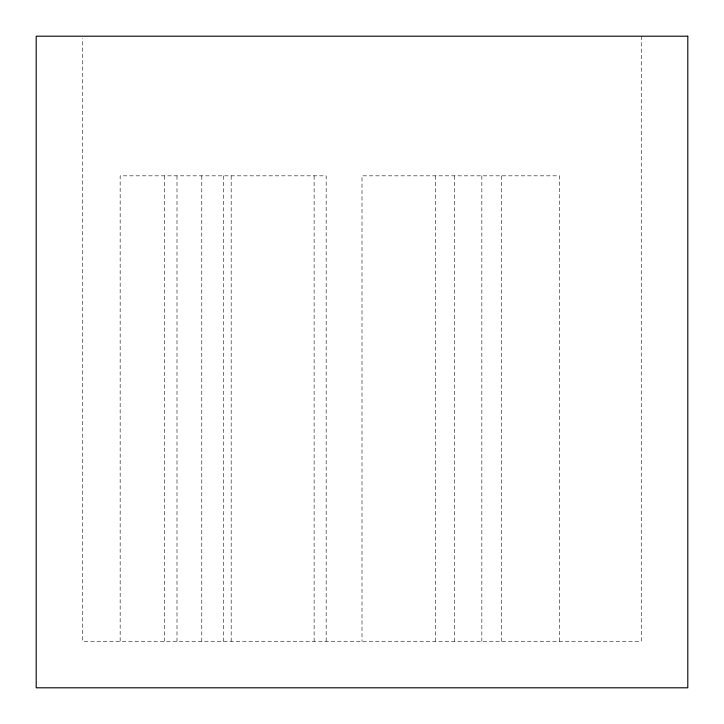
<?xml version="1.0" encoding="UTF-8"?>
<svg xmlns="http://www.w3.org/2000/svg" width="724" height="724" viewBox="0 0 724 724"><rect width="100%" height="100%" fill="white"/><g stroke="black" fill="none" stroke-linecap="round" stroke-linejoin="round"><path stroke-width="0.54" stroke-dasharray="3.62 2.71" d="M641.256 36.2L641.256 641.256L82.744 641.256L82.744 38.462M559.462 641.256L559.462 175.832L362 175.832L362 641.256M501.632 175.832L501.632 641.256M481.849 175.832L481.849 641.256M454.5 175.832L454.5 641.256M435.305 175.832L435.305 641.256M326.162 641.256L326.162 175.832L120.157 175.832L120.157 641.256M314.116 175.832L314.116 641.256M231.182 175.832L231.182 641.256M223.535 175.832L223.535 641.256M201.779 175.832L201.779 641.256M176.991 175.832L176.991 641.256M164.538 175.832L164.538 641.256"/><path stroke-width="1.09" d="M687.8 36.2L36.2 36.2L36.2 687.8L687.8 687.8L687.8 36.2"/></g></svg>
